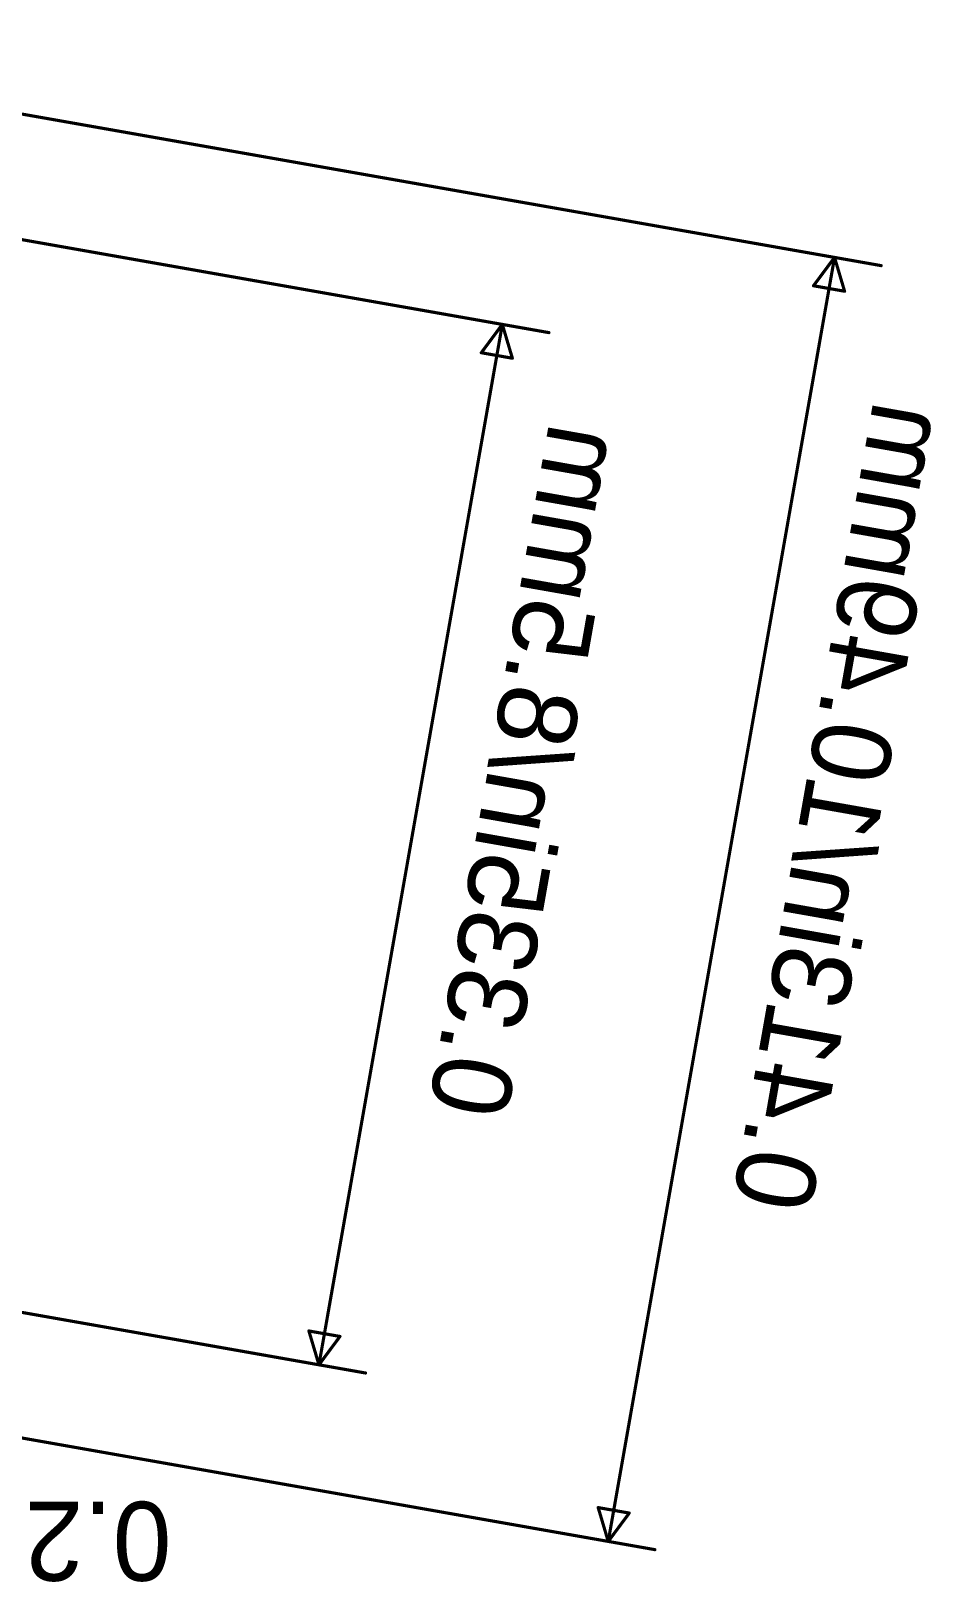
# Model space of a CAD drawing. Header units: millimetres. Extents: x 44.3 to 117.6, y 98.8 to 161.5.
# Drawn here: x 105.79 to 113.04, y 114.1 to 126.6 of the extents above; entities that cross this region are included whole.
import ezdxf

# ---------------------------------------------------------------- set-up
doc = ezdxf.new("R2010")
doc.units = ezdxf.units.MM
doc.layers.add('Mechanical7', color=56, linetype='Continuous')

# ---------------------------------------------------------------- blocks, each defined once
blk = doc.blocks.new('CONN_S5B_ZR_SM4A_TF_JST_B_6')
at = {"layer": 'Mechanical7', "const_width": 0.0254}
for points in [[(-1.24997972, -3.90199372), (-1.2500102, -14.05402574)], [(7.24997534, -3.9019861), (7.24999566, -14.0540105)], [(-2.24510346, -5.79901558), (-2.24509838, -16.59398002)], [(8.24510162, -5.79899526), (8.24511686, -16.5940105)], [(-0.9959873399999999, -13.54601558), (-1.24998734, -13.67297494)], [(-0.9959873399999999, -13.54601558), (-0.99597718, -13.8000105)], [(6.99602614, -13.54602066), (6.99598804, -13.80002574)], [(6.99602614, -13.54602066), (7.24997788, -13.67301558)], [(-1.24998734, -13.67297494), (7.24997788, -13.67301558)], [(-1.24998734, -13.67297494), (-0.99597718, -13.8000105)], [(7.24997788, -13.67301558), (6.99598804, -13.80002574)], [(-1.99111616, -16.08602574), (-2.24511616, -16.2129851)], [(-1.99111616, -16.08602574), (-1.991106, -16.3400232)], [(7.991088919999999, -16.08598002), (8.24509908, -16.21301812)], [(7.991088919999999, -16.08598002), (7.991101619999999, -16.33997748)], [(-2.24511616, -16.2129851), (8.24509908, -16.21301812)], [(-2.24511616, -16.2129851), (-1.991106, -16.3400232)], [(8.24509908, -16.21301812), (7.991101619999999, -16.33997748)]]:
    blk.add_lwpolyline(points, dxfattribs=at)
at = {"layer": 'Mechanical7', "const_width": 0.0127}
for points in [[(-1.00233734, -13.54601558, 1), (-0.9896373399999999, -13.54601558, 1)], [(-1.00233734, -13.54601558, 1), (-0.9896373399999999, -13.54601558, 1)], [(6.989676139999999, -13.54602066, 1), (7.002376139999999, -13.54602066, 1)], [(6.989676139999999, -13.54602066, 1), (7.002376139999999, -13.54602066, 1)], [(-1.25633734, -13.67297494, 1), (-1.24363734, -13.67297494, 1)], [(-1.25633734, -13.67297494, 1), (-1.24363734, -13.67297494, 1)], [(-1.25633734, -13.67297494, 1), (-1.24363734, -13.67297494, 1)], [(7.243627879999999, -13.67301558, 1), (7.25632788, -13.67301558, 1)], [(7.243627879999999, -13.67301558, 1), (7.25632788, -13.67301558, 1)], [(7.243627879999999, -13.67301558, 1), (7.25632788, -13.67301558, 1)], [(-1.00232718, -13.8000105, 1), (-0.9896271799999999, -13.8000105, 1)], [(-1.00232718, -13.8000105, 1), (-0.9896271799999999, -13.8000105, 1)], [(6.98963804, -13.80002574, 1), (7.00233804, -13.80002574, 1)], [(6.98963804, -13.80002574, 1), (7.00233804, -13.80002574, 1)], [(-1.2563602, -14.05402574, 1), (-1.2436602, -14.05402574, 1)], [(7.24364566, -14.0540105, 1), (7.25634566, -14.0540105, 1)], [(-1.99746616, -16.08602574, 1), (-1.98476616, -16.08602574, 1)], [(-1.99746616, -16.08602574, 1), (-1.98476616, -16.08602574, 1)], [(7.98473892, -16.08598002, 1), (7.99743892, -16.08598002, 1)], [(7.98473892, -16.08598002, 1), (7.99743892, -16.08598002, 1)], [(-2.25146616, -16.2129851, 1), (-2.23876616, -16.2129851, 1)], [(-2.25146616, -16.2129851, 1), (-2.23876616, -16.2129851, 1)], [(-2.25146616, -16.2129851, 1), (-2.23876616, -16.2129851, 1)], [(8.23874908, -16.21301812, 1), (8.251449079999999, -16.21301812, 1)], [(8.23874908, -16.21301812, 1), (8.251449079999999, -16.21301812, 1)], [(8.23874908, -16.21301812, 1), (8.251449079999999, -16.21301812, 1)], [(-1.997456, -16.3400232, 1), (-1.984756, -16.3400232, 1)], [(-1.997456, -16.3400232, 1), (-1.984756, -16.3400232, 1)], [(7.984751619999999, -16.33997748, 1), (7.997451619999999, -16.33997748, 1)], [(7.984751619999999, -16.33997748, 1), (7.997451619999999, -16.33997748, 1)], [(-2.25144838, -16.59398002, 1), (-2.23874838, -16.59398002, 1)], [(8.23876686, -16.5940105, 1), (8.251466859999999, -16.5940105, 1)]]:
    blk.add_lwpolyline(points, format="xyb", close=True, dxfattribs=at)
at = {"layer": 'Mechanical7', "text_generation_flag": 2}
for s, p in [('0.335in/8.5mm', (0.9362490800000001, -14.1809978)), ('0.413in/10.49mm', (0.61874654, -16.72100034))]:
    blk.add_text(s, height=0.635, rotation=180, dxfattribs=at).set_placement(p)
blk = doc.blocks.new('CONN_S5B_ZR_SM4A_TF_JST_12')
at = {"layer": 'Mechanical7'}
blk.add_text('0.228in/5.799mm', height=0.635, dxfattribs=at).set_placement((-17.93780004, 2.5819989))

msp = doc.modelspace()

# ---------------------------------------------------------------- block references
for name, p, rotation in [('CONN_S5B_ZR_SM4A_TF_JST_B_6', (94.85603583999999, 119.47358122), 80), ('CONN_S5B_ZR_SM4A_TF_JST_12', (88.9790194, 117.34800254), 180)]:
    msp.add_blockref(name, p, dxfattribs=dict(rotation=rotation))

doc.saveas('drawing.dxf')
